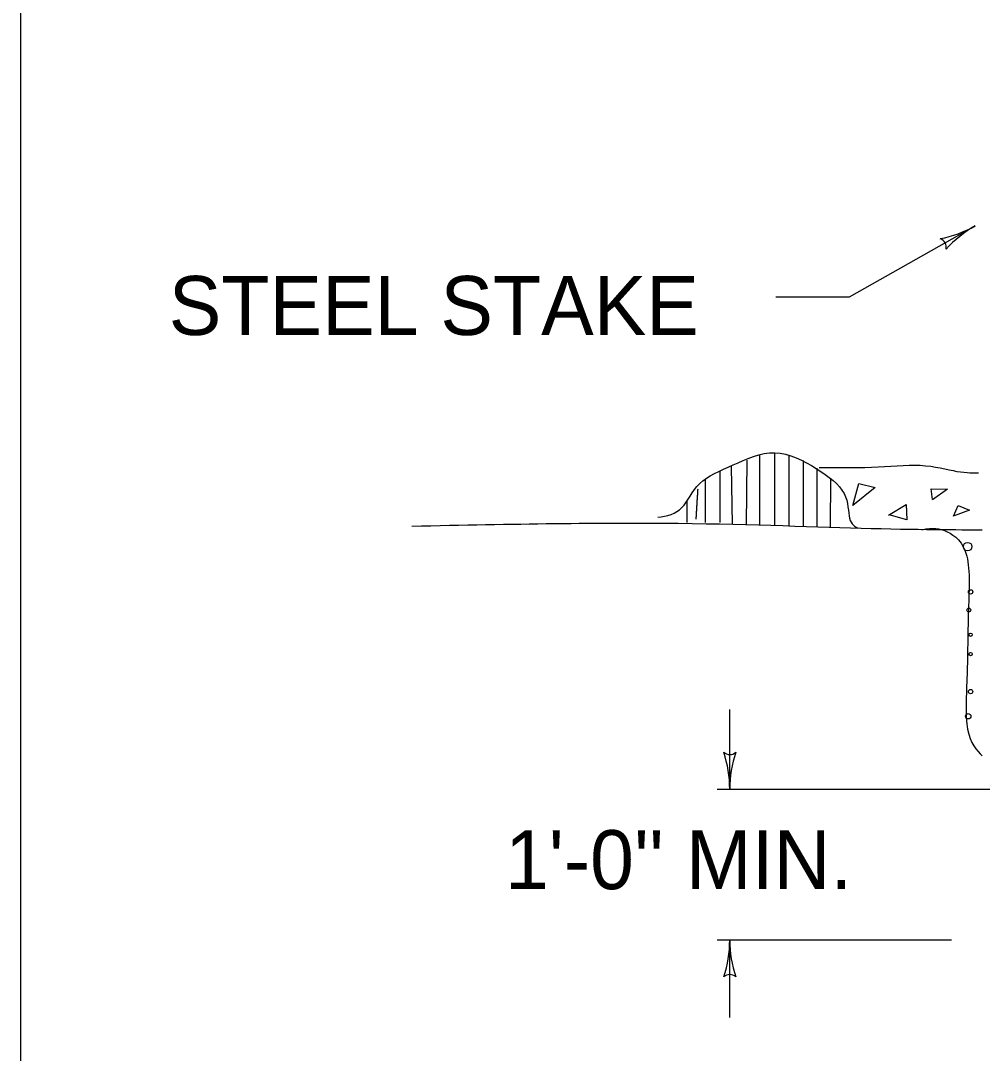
# Model space of a CAD drawing. Extents: x 1007 to 1035.5, y 1000.5 to 1021.5.
# Drawn here: x 1007 to 1010.263, y 1005.042 to 1008.544 of the extents above; entities that cross this region are included whole.
import ezdxf

# ---------------------------------------------------------------- set-up
doc = ezdxf.new("R2010")
doc.units = 0
for name, color, linetype in [('Level 1', 7, 'Continuous'), ('Level 10', 7, 'Continuous'), ('Level 11', 7, 'Continuous')]:
    doc.layers.add(name, color=color, linetype=linetype)

msp = doc.modelspace()

# ---------------------------------------------------------------- linework, layer by layer
at = {"layer": 'Level 1'}
for p, q in [((1009.8114, 1007.6077), (1010.2385, 1007.8478)), ((1009.5614, 1007.6077), (1009.8114, 1007.6077)), ((1009.5077, 1006.8343), (1009.5077, 1007.0707)), ((1009.5586, 1006.8332), (1009.5586, 1007.0779)), ((1009.6071, 1006.832), (1009.6071, 1007.0683)), ((1009.4144, 1006.8368), (1009.4119, 1007.0321)), ((1009.4629, 1006.8343), (1009.4642, 1007.0538)), ((1009.6556, 1006.8296), (1009.6556, 1007.0526)), ((1009.7016, 1006.8296), (1009.7016, 1007.0261)), ((1009.7476, 1006.8259), (1009.7488, 1006.9923)), ((1009.8234, 1006.8995), (1009.8433, 1006.9743)), ((1009.8992, 1006.961), (1009.8234, 1006.8995)), ((1009.8433, 1006.9743), (1009.8992, 1006.961)), ((1010.0931, 1006.92), (1010.0894, 1006.9562)), ((1010.0894, 1006.9562), (1010.1441, 1006.9549)), ((1010.1441, 1006.9549), (1010.0931, 1006.9188)), ((1009.9439, 1006.8669), (1010.0036, 1006.9031)), ((1010.0036, 1006.9031), (1010.0061, 1006.8513)), ((1010.1646, 1006.8633), (1010.1808, 1006.9002)), ((1010.2188, 1006.8836), (1010.1665, 1006.8643)), ((1010.1808, 1006.9002), (1010.2188, 1006.8836)), ((1010.0061, 1006.8513), (1009.9464, 1006.8682)), ((1009.4057, 1005.9381), (1009.4057, 1006.2087)), ((1009.3629, 1005.9381), (1010.738, 1005.9381)), ((1009.3629, 1005.4268), (1010.1583, 1005.4268)), ((1009.4057, 1005.1636), (1009.4057, 1005.4268))]:
    msp.add_line(p, q, dxfattribs=at)
for centre, radius in [((1010.2126, 1006.7603), 0.0146), ((1010.2228, 1006.6071), 0.00735), ((1010.2167, 1006.5454), 0.00648), ((1010.2228, 1006.4618), 0.00572), ((1010.2228, 1006.3962), 0.00572), ((1010.2228, 1006.2688), 0.00735), ((1010.2146, 1006.1853), 0.00917)]:
    msp.add_circle(centre, radius, dxfattribs=at)
for centre, radius, start, end in [((1010.0469, 1008.1886), 0.3909, 280.698, 299.3447), ((1010.4301, 1007.5071), 0.3909, 119.3509, 138.0196), ((1010.4301, 1007.5071), 0.3909, 119.3386, 119.3509), ((1010.1089, 1007.775), 0.0313, 348.1255, 70.2421), ((1009.4057, 1006.0867), 0.0313, 228.7746, 310.8913), ((1009.0147, 1005.9381), 0.3909, 0, 18.6688), ((1009.7966, 1005.9381), 0.3909, 161.3472, 179.9939), ((1009.0147, 1005.9381), 0.3909, 359.9878, 0), ((1009.0147, 1005.4268), 0.3909, 341.3472, 359.9939), ((1009.7966, 1005.4268), 0.3909, 180, 198.6688), ((1009.7966, 1005.4268), 0.3909, 179.9878, 180), ((1009.4056, 1005.2781), 0.0313, 48.7746, 130.8913)]:
    msp.add_arc(centre, radius, start, end, dxfattribs=at)
for points, degree in [([(1009.1611, 1006.8601), (1009.1933, 1006.8634), (1009.2512, 1006.8795), (1009.2896, 1006.9833), (1009.4133, 1007.0345), (1009.5576, 1007.1029), (1009.7057, 1007.0267), (1009.8128, 1006.9438), (1009.8033, 1006.8438), (1009.8319, 1006.8272), (1009.8392, 1006.8238)], 3), ([(1009.7086, 1007.029), (1009.7604, 1007.029), (1009.8908, 1007.025), (1010.0588, 1007.0457), (1010.1848, 1007.0093), (1010.2352, 1007.0103), (1010.2498, 1007.0109)], 3), ([(1009.3726, 1006.8419), (1009.3726, 1007.0169)], 1), ([(1009.2918, 1006.854), (1009.2979, 1006.9566)], 1), ([(1009.3228, 1006.8419), (1009.3228, 1006.9868)], 1), ([(1009.2606, 1006.8419), (1009.2606, 1006.9143)], 1), ([(1008.3274, 1006.8299), (1008.6718, 1006.8377), (1009.2733, 1006.8465), (1009.9179, 1006.8172), (1010.2187, 1006.8177), (1010.2623, 1006.8178)], 3), ([(1010.0569, 1006.8178), (1010.095, 1006.8257), (1010.1401, 1006.8205), (1010.2266, 1006.7551), (1010.2124, 1006.5303), (1010.2132, 1006.3277), (1010.1988, 1006.1194), (1010.2435, 1006.0678), (1010.2623, 1006.0514)], 3)]:
    msp.add_open_spline(points, degree=degree, dxfattribs=at)
at = {"layer": 'Level 10'}
msp.add_line((1007, 1021.5), (1007, 1000.5), dxfattribs=at)
at = {"layer": 'Level 11'}
msp.add_lwpolyline([(1007, 1000.5), (1035.5, 1000.5), (1035.5, 1021.5), (1007, 1021.5)], close=True, dxfattribs=at)

# ---------------------------------------------------------------- texts
at = {"layer": 'Level 1'}
for s, p in [('STEEL STAKE', (1007.5024, 1007.4779)), ("1'-0'' MIN.", (1008.6429, 1005.5991))]:
    msp.add_text(s, height=0.2, dxfattribs=at).set_placement(p)

doc.saveas('drawing.dxf')
